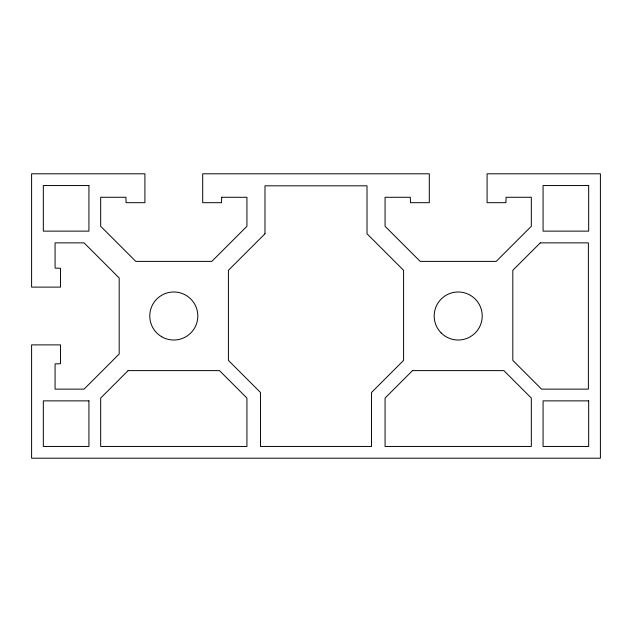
<?xml version="1.0" encoding="UTF-8"?>
<svg xmlns="http://www.w3.org/2000/svg" width="632" height="632" viewBox="0 0 632 632"><rect width="100%" height="100%" fill="white"/><g stroke="black" fill="none" stroke-linecap="round" stroke-linejoin="round"><path stroke-width="0.95" d="M221.706 197.271L221.516 202.69L202.69 202.69L202.69 173.8L429.31 173.8L429.31 202.69L410.484 202.69L410.294 197.271L385.07 197.271L385.07 226.272L420.177 261.379L496.223 261.379L531.33 226.272L531.33 197.271L506.106 197.271L505.916 202.69L487.09 202.69L487.09 173.8L600.4 173.8L600.4 458.2L31.6 458.2L31.6 344.89L60.49 344.89L60.49 363.716L55.071 363.906L55.071 389.13L84.072 389.13L119.179 354.023L119.179 277.977L84.072 242.87L55.071 242.87L55.071 268.094L60.49 268.284L60.49 287.11L31.6 287.11L31.6 173.8L144.91 173.8L144.91 202.69L126.084 202.69L125.894 197.271L100.67 197.271L100.67 226.272L135.777 261.379L211.823 261.379L246.93 226.272L246.93 197.271L221.706 197.271M128.114 370.621L100.67 398.073L100.67 446.461L246.93 446.461L246.93 398.073L219.486 370.621L128.114 370.621M264.99 233.753L228.421 270.314L228.421 360.406L260.471 392.456L260.471 446.461L371.529 446.461L371.529 392.456L403.579 360.406L403.579 270.314L367.01 233.753L367.01 185.816L264.99 185.816L264.99 233.753M412.514 370.621L385.07 398.073L385.07 446.461L531.33 446.461L531.33 398.073L503.886 370.621L412.514 370.621M540.273 242.87L512.821 270.314L512.821 360.406L541.545 389.13L588.384 389.13L588.384 242.87L540.273 242.87M88.93 185.539L43.332 185.539L43.332 231.13L88.93 231.13L88.93 185.539M588.668 185.539L543.07 185.539L543.07 231.13L588.668 231.13L588.668 185.539M88.93 400.87L43.332 400.87L43.332 446.461L88.93 446.461L88.93 400.87M588.668 400.87L543.07 400.87L543.07 446.461L588.668 446.461L588.668 400.87M161.792 336.801A24.016 24.016 0 0 0 197.816 316A24.016 24.016 0 0 0 161.792 295.199A24.016 24.016 0 0 0 161.792 336.801M441.215 332.985A24.016 24.016 0 0 0 481.394 322.217A24.016 24.016 0 0 0 451.983 292.806A24.016 24.016 0 0 0 441.215 332.985"/></g></svg>
